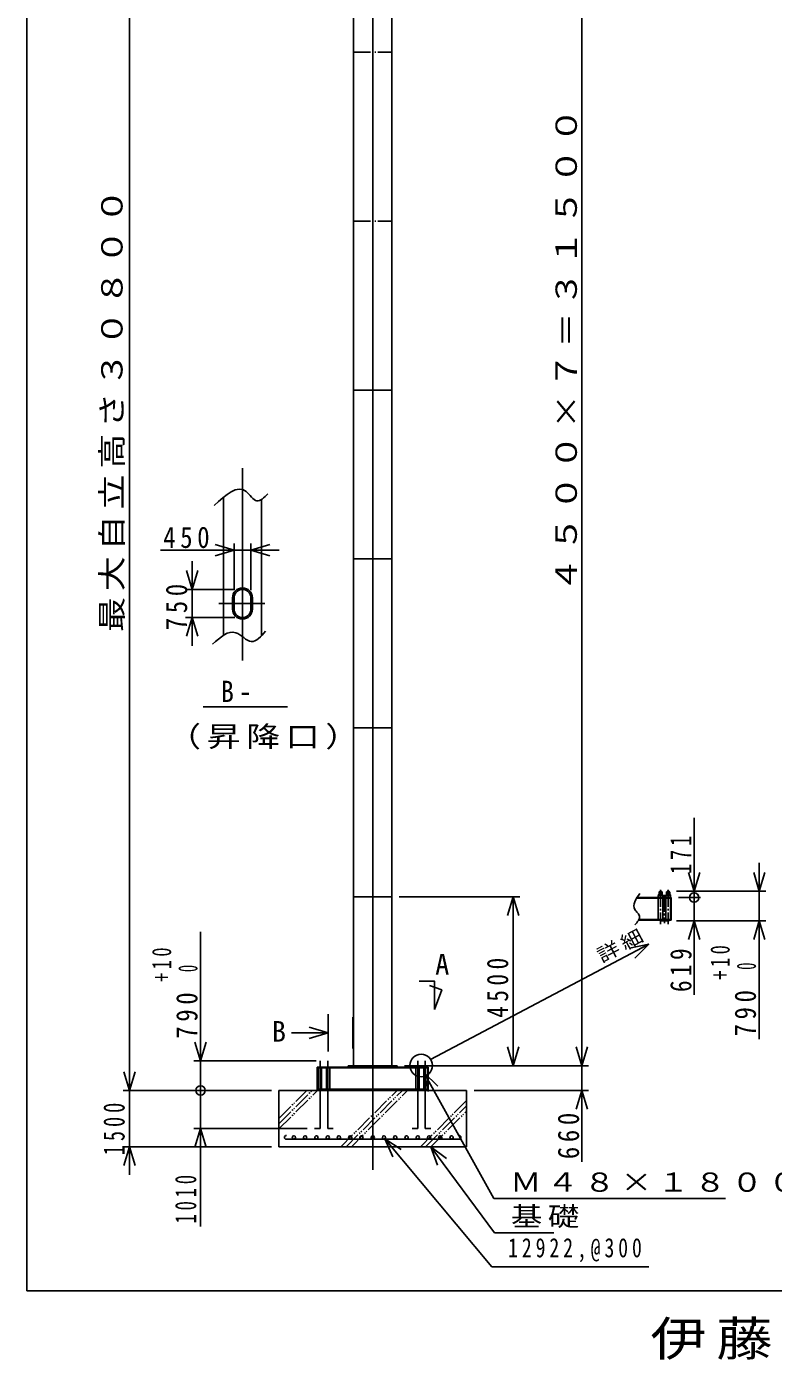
# Model space of a CAD drawing. Units: millimetres, scale not verified. Extents: x -22563 to 24712, y -35551 to 35551.
# Drawn here: x -22563 to -2673, y -35551 to -22 of the extents above; entities that cross this region are included whole.
import ezdxf
from ezdxf.enums import TextEntityAlignment as Align

# ---------------------------------------------------------------- set-up
doc = ezdxf.new("R2010")
doc.units = ezdxf.units.MM
doc.header["$LTSCALE"] = 50
doc.linetypes.add('CHAIN2', pattern=[12, 9, -1, 1, -1])
doc.linetypes.add('DOUBLE_CHAIN2', pattern=[12.8, 9, -1, 0.6, -0.6, 0.6, -1])
doc.layers.add('0-0_001', color=3, linetype='Continuous')
doc.layers.add('0-1_100', color=7, linetype='Continuous')
doc.styles.add('ＭＳ ゴシック', font='')
doc.styles.get('ＭＳ ゴシック').set_extended_font_data('MS Gothic')

msp = doc.modelspace()

# ---------------------------------------------------------------- linework, layer by layer
at = {"layer": '0-0_001'}
for p, q in [((-22562.88, 35550.99), (-22562.88, -33699.01)), ((-13852.24, -701.85), (-13852.24, 2008.15)), ((-12836.24, -701.85), (-12836.24, 2008.15)), ((-13852.24, -701.85), (-13852.24, -5201.85)), ((-12836.24, -701.85), (-12836.24, -5201.85)), ((-13852.24, -5201.85), (-13852.24, -9701.85)), ((-12836.24, -5201.85), (-12836.24, -9701.85)), ((-13852.24, -9701.85), (-12836.24, -9701.85)), ((-13852.24, -9701.85), (-13852.24, -14201.85)), ((-12836.24, -9701.85), (-12836.24, -14201.85)), ((-17321.64, -12559.46), (-17321.64, -16237.29)), ((-16305.64, -12617.67), (-16305.64, -16246.33)), ((-13852.24, -14201.85), (-12836.24, -14201.85)), ((-13852.24, -14201.85), (-13852.24, -18701.85)), ((-12836.24, -14201.85), (-12836.24, -18701.85)), ((-17078.64, -15237.92), (-17078.64, -15537.92)), ((-17038.64, -15237.92), (-17038.64, -15537.92)), ((-16588.64, -15237.92), (-16588.64, -15537.92)), ((-16548.64, -15237.92), (-16548.64, -15537.92)), ((-13852.24, -18701.85), (-12836.24, -18701.85)), ((-13852.24, -18701.85), (-13852.24, -23201.85)), ((-12836.24, -18701.85), (-12836.24, -23201.85)), ((-5710.78, -23071.09), (-5718.08, -23075.31)), ((-5718.08, -23075.31), (-5718.08, -23109.09)), ((-5710.78, -23071.09), (-5638.78, -23071.09)), ((-5698.78, -23051.09), (-5650.78, -23051.09)), ((-5698.78, -23051.09), (-5698.78, -23071.09)), ((-5696.43, -23081.63), (-5696.43, -23109.09)), ((-5653.13, -23081.63), (-5653.13, -23109.09)), ((-5650.78, -23051.09), (-5650.78, -23071.09)), ((-5631.47, -23075.31), (-5638.78, -23071.09)), ((-5631.47, -23075.31), (-5631.47, -23109.09)), ((-5518.08, -23075.31), (-5510.78, -23071.09)), ((-5518.08, -23075.31), (-5518.08, -23109.09)), ((-5438.78, -23071.09), (-5510.78, -23071.09)), ((-5450.78, -23051.09), (-5498.78, -23051.09)), ((-5498.78, -23051.09), (-5498.78, -23071.09)), ((-5496.43, -23081.63), (-5496.43, -23109.09)), ((-5453.13, -23081.63), (-5453.13, -23109.09)), ((-5450.78, -23051.09), (-5450.78, -23071.09)), ((-5438.78, -23071.09), (-5431.47, -23075.31)), ((-5431.47, -23075.31), (-5431.47, -23109.09)), ((-13852.24, -23201.85), (-12836.24, -23201.85)), ((-13852.24, -23201.85), (-13852.24, -27701.85)), ((-12836.24, -23201.85), (-12836.24, -27701.85)), ((-6316.57, -23239.09), (-5394.78, -23239.09)), ((-6305.43, -23222.09), (-5474.78, -23222.09)), ((-5737.28, -23239.09), (-5737.28, -23805.09)), ((-5710.78, -23109.09), (-5718.08, -23113.31)), ((-5718.08, -23109.09), (-5631.47, -23109.09)), ((-5718.08, -23113.31), (-5718.08, -23147.09)), ((-5718.08, -23147.09), (-5631.47, -23147.09)), ((-5710.78, -23109.09), (-5638.78, -23109.09)), ((-5696.43, -23119.63), (-5696.43, -23147.09)), ((-5674.78, -23239.09), (-5674.78, -23222.09)), ((-5653.13, -23119.63), (-5653.13, -23147.09)), ((-5631.47, -23113.31), (-5638.78, -23109.09)), ((-5631.47, -23113.31), (-5631.47, -23147.09)), ((-5614.78, -23147.09), (-5614.78, -23172.09)), ((-5612.28, -23172.09), (-5612.28, -23222.09)), ((-5612.28, -23239.09), (-5612.28, -23805.09)), ((-5537.28, -23172.09), (-5537.28, -23222.09)), ((-5537.28, -23222.09), (-5394.78, -23222.09)), ((-5537.28, -23239.09), (-5537.28, -23805.09)), ((-5534.78, -23147.09), (-5534.78, -23172.09)), ((-5431.47, -23109.09), (-5518.08, -23109.09)), ((-5518.08, -23113.31), (-5510.78, -23109.09)), ((-5518.08, -23113.31), (-5518.08, -23147.09)), ((-5431.47, -23147.09), (-5518.08, -23147.09)), ((-5438.78, -23109.09), (-5510.78, -23109.09)), ((-5496.43, -23119.63), (-5496.43, -23147.09)), ((-5474.78, -23239.09), (-5474.78, -23222.09)), ((-5474.78, -23239.09), (-5474.78, -23222.09)), ((-5453.13, -23119.63), (-5453.13, -23147.09)), ((-5438.78, -23109.09), (-5431.47, -23113.31)), ((-5431.47, -23113.31), (-5431.47, -23147.09)), ((-5412.28, -23239.09), (-5412.28, -23805.09)), ((-5394.78, -23222.09), (-5394.78, -23822.09)), ((-6259.08, -23822.09), (-5394.78, -23822.09)), ((-6250.14, -23805.09), (-5394.78, -23805.09)), ((-5699.78, -23822.09), (-5699.78, -23841.09)), ((-5699.78, -23841.09), (-5449.78, -23841.09)), ((-5674.78, -23822.09), (-5474.78, -23822.09)), ((-5449.78, -23822.09), (-5449.78, -23841.09)), ((-13872.24, -26411.85), (-13852.24, -26411.85)), ((-13872.24, -26411.85), (-13872.24, -27241.85)), ((-13872.24, -27241.85), (-13852.24, -27241.85)), ((-14744.24, -27571.85), (-14744.24, -29371.85)), ((-14544.24, -27571.85), (-14544.24, -29371.85)), ((-13994.24, -27701.85), (-12694.24, -27701.85)), ((-13994.24, -27701.85), (-13994.24, -27741.85)), ((-12694.24, -27701.85), (-12694.24, -27741.85)), ((-12144.24, -27571.85), (-12144.24, -29371.85)), ((-11944.24, -27571.85), (-11944.24, -29371.85)), ((-14824.24, -27741.85), (-11864.24, -27741.85)), ((-14824.24, -27741.85), (-14824.24, -28341.85)), ((-14824.24, -27758.85), (-11864.24, -27758.85)), ((-11864.24, -27758.85), (-14824.24, -27758.85)), ((-14799.24, -27758.85), (-14799.24, -28324.85)), ((-14709.24, -27758.85), (-14709.24, -28324.85)), ((-14579.24, -27758.85), (-14579.24, -28324.85)), ((-14489.24, -27758.85), (-14489.24, -28324.85)), ((-12199.24, -27758.85), (-12199.24, -28324.85)), ((-12109.24, -27758.85), (-12109.24, -28324.85)), ((-11979.24, -27758.85), (-11979.24, -28324.85)), ((-11889.24, -27758.85), (-11889.24, -28324.85)), ((-11864.24, -27741.85), (-11864.24, -28341.85)), ((-15844.24, -28361.85), (-15844.24, -29861.85)), ((-15844.24, -28361.85), (-10844.24, -28361.85)), ((-14824.24, -28324.85), (-11864.24, -28324.85)), ((-11864.24, -28324.85), (-14824.24, -28324.85)), ((-14824.24, -28341.85), (-11864.24, -28341.85)), ((-11864.24, -28341.85), (-14824.24, -28341.85)), ((-14769.24, -28341.85), (-14769.24, -28361.85)), ((-14519.24, -28341.85), (-14519.24, -28361.85)), ((-12169.24, -28341.85), (-12169.24, -28361.85)), ((-11919.24, -28341.85), (-11919.24, -28361.85)), ((-10844.24, -28361.85), (-10844.24, -29861.85)), ((-14744.24, -29371.85), (-14894.24, -29371.85)), ((-14394.24, -29371.85), (-14544.24, -29371.85)), ((-12294.24, -29371.85), (-12144.24, -29371.85)), ((-11944.24, -29371.85), (-11794.24, -29371.85)), ((-15644.24, -29661.85), (-11044.24, -29661.85)), ((-15844.24, -29861.85), (-10844.24, -29861.85)), ((-22562.88, -33699.01), (22437.12, -33699.01))]:
    msp.add_line(p, q, dxfattribs=at)
at = {"layer": '0-0_001', "linetype": 'DOUBLE_CHAIN2'}
for p, q in [((-13852.24, -701.85), (-12836.24, -701.85)), ((-13852.24, -5201.85), (-12836.24, -5201.85)), ((-15844.24, -29387.84), (-14818.25, -28361.85)), ((-15844.24, -29246.42), (-14959.67, -28361.85)), ((-15844.24, -29105), (-15101.09, -28361.85)), ((-14196.93, -29861.85), (-12696.93, -28361.85)), ((-14055.51, -29861.85), (-12555.51, -28361.85)), ((-13914.09, -29861.85), (-12414.09, -28361.85)), ((-12075.61, -29861.85), (-10844.24, -28630.48)), ((-11934.19, -29861.85), (-10844.24, -28771.91)), ((-11792.77, -29861.85), (-10844.24, -28913.33))]:
    msp.add_line(p, q, dxfattribs=at)
at = {"layer": '0-0_001', "linetype": 'CHAIN2'}
for p, q in [((-5674.78, -23020.72), (-5674.78, -23932.68)), ((-5474.78, -23020.72), (-5474.78, -23932.68)), ((-5574.78, -23149.51), (-5574.78, -23907.72))]:
    msp.add_line(p, q, dxfattribs=at)
at = {"layer": '0-0_001'}
for points in [[(-17565.06, -12773.94), (-17450.03, -12669.76), (-17335.8, -12571.12), (-17223.16, -12483.56), (-17112.9, -12412.63), (-17005.82, -12363.88), (-16902.71, -12342.84), (-16804.37, -12355.05), (-16711.59, -12406.06), (-16675.84, -12438.43), (-16640.85, -12475.5), (-16606.37, -12514.78), (-16572.11, -12553.74), (-16537.82, -12589.88), (-16503.21, -12620.68), (-16468.03, -12643.63), (-16432, -12656.22), (-16397.35, -12656.96), (-16361.84, -12647.85), (-16325.6, -12630.27), (-16288.76, -12605.66), (-16251.42, -12575.41), (-16213.72, -12540.93), (-16175.77, -12503.63), (-16137.7, -12464.92)], [(-17609.2, -16476.11), (-17531.66, -16405.22), (-17454.14, -16337.4), (-17376.68, -16275.72), (-17299.3, -16223.27), (-17222.03, -16183.1), (-17144.91, -16158.3), (-17067.94, -16151.94), (-16991.17, -16167.1), (-16938.59, -16190.83), (-16886.18, -16222.85), (-16834, -16259.81), (-16782.14, -16298.39), (-16730.66, -16335.28), (-16679.62, -16367.15), (-16629.1, -16390.68), (-16579.15, -16402.54), (-16529.91, -16400.28), (-16481.23, -16384.95), (-16433.05, -16358.41), (-16385.26, -16322.53), (-16337.8, -16279.17), (-16290.59, -16230.21), (-16243.54, -16177.52), (-16196.56, -16122.95)], [(-6225.78, -23114.22), (-6267.66, -23168.89), (-6306.26, -23223.69), (-6339.62, -23278.4), (-6365.77, -23332.81), (-6382.75, -23386.68), (-6388.61, -23439.8), (-6381.37, -23491.95), (-6359.09, -23542.89), (-6343.23, -23566.22), (-6324.92, -23589.33), (-6305.42, -23612.32), (-6285.98, -23635.3), (-6267.86, -23658.36), (-6252.32, -23681.59), (-6240.61, -23705.09), (-6233.98, -23728.96), (-6233.58, -23755.24), (-6239.66, -23782), (-6251.29, -23809.17), (-6267.54, -23836.67), (-6287.51, -23864.45), (-6310.24, -23892.43), (-6334.83, -23920.54), (-6360.34, -23948.73)], [(-5612.28, -23172.09), (-5737.28, -23172.09), (-5737.28, -23222.09)], [(-5614.78, -23147.09), (-5734.78, -23147.09), (-5734.78, -23172.09)], [(-5537.28, -23172.09), (-5412.28, -23172.09), (-5412.28, -23222.09)], [(-5534.78, -23147.09), (-5414.78, -23147.09), (-5414.78, -23172.09)], [(-11864.24, -27741.85), (-14824.24, -27741.85), (-14824.24, -28341.85)]]:
    msp.add_lwpolyline(points, dxfattribs=at)
for centre in [(-15444.24, -29611.85), (-15144.24, -29611.85), (-14844.24, -29611.85), (-14544.24, -29611.85), (-14244.24, -29611.85), (-13944.24, -29611.85), (-13644.24, -29611.85), (-13344.24, -29611.85), (-13044.24, -29611.85), (-12744.24, -29611.85), (-12444.24, -29611.85), (-12144.24, -29611.85), (-11844.24, -29611.85), (-11544.24, -29611.85), (-11244.24, -29611.85)]:
    msp.add_circle(centre, 44, dxfattribs=at)
for centre, radius, start, end in [((-16813.64, -15237.92), 265, 0, 180), ((-16813.64, -15237.92), 225, 0, 180), ((-16813.64, -15537.92), 265, 180, 0), ((-16813.64, -15537.92), 225, 180, 0), ((-5707.25, -23081.92), 10.83, 1.53834, 178.46166), ((-5674.78, -23098.6), 27.51, 38.09077, 141.90923), ((-5642.3, -23081.92), 10.83, 1.53834, 178.46166), ((-5507.25, -23081.92), 10.83, 1.53834, 178.46166), ((-5474.78, -23098.6), 27.51, 38.09077, 141.90923), ((-5442.3, -23081.92), 10.83, 1.53834, 178.46166), ((-5707.25, -23119.92), 10.83, 1.53834, 178.46166), ((-5674.78, -23136.6), 27.51, 38.09077, 141.90923), ((-5642.3, -23119.92), 10.83, 1.53834, 178.46166), ((-5507.25, -23119.92), 10.83, 1.53834, 178.46166), ((-5474.78, -23136.6), 27.51, 38.09077, 141.90923), ((-5442.3, -23119.92), 10.83, 1.53834, 178.46166), ((-15644.24, -29611.85), 50, 90, 270), ((-11044.24, -29611.85), 50, 270, 90)]:
    msp.add_arc(centre, radius, start, end, dxfattribs=at)
at = {"layer": '0-1_100'}
for p, q in [((-13344.24, 5112.71), (-13344.24, -30472.06)), ((-7771.8, 3798.15), (-7771.8, -27701.85)), ((-19820.69, 2438.15), (-19820.69, -28361.85)), ((-16813.64, -11782.02), (-16813.64, -16902.94)), ((-17038.64, -15037.92), (-17038.64, -13794.37)), ((-16588.64, -15037.92), (-16588.64, -13794.37)), ((-19001.03, -13969.37), (-15838.64, -13969.37)), ((-18155.15, -14262.92), (-18155.15, -16512.92)), ((-17013.64, -15012.92), (-18330.15, -15012.92)), ((-17441.74, -15387.92), (-16214.23, -15387.92)), ((-17013.64, -15762.92), (-18330.15, -15762.92)), ((-17865.11, -18139.84), (-15615.11, -18139.84)), ((-4784.73, -21094.61), (-4784.73, -23222.09)), ((-3045.53, -22301.09), (-3045.53, -26997.43)), ((-4784.73, -23051.09), (-4934.73, -22551.09)), ((-4634.73, -22551.09), (-4784.73, -23051.09)), ((-5250.78, -23051.09), (-2870.53, -23051.09)), ((-5250.78, -23051.09), (-4609.73, -23051.09)), ((-12636.24, -23201.85), (-9428.28, -23201.85)), ((-9603.28, -27701.85), (-9603.28, -23201.85)), ((-5194.78, -23222.09), (-4609.73, -23222.09)), ((-5194.78, -23222.09), (-4609.73, -23222.09)), ((-4784.73, -23222.09), (-4784.73, -25814.32)), ((-17931.48, -24133.27), (-17931.48, -28361.85)), ((-5249.78, -23841.09), (-2870.53, -23841.09)), ((-5249.78, -23841.09), (-4609.73, -23841.09)), ((-4784.73, -23841.09), (-4934.73, -24341.09)), ((-4634.73, -24341.09), (-4784.73, -23841.09)), ((-5988.85, -24467.6), (-11801.14, -27532.99)), ((-5988.85, -24467.6), (-6501.09, -24568.17)), ((-6361.14, -24833.53), (-5988.85, -24467.6)), ((-14534.87, -26326.85), (-14534.87, -27326.85)), ((-15511.94, -26826.85), (-14534.87, -26826.85)), ((-7771.8, -26951.85), (-7771.8, -30266.51)), ((-19820.69, -27611.85), (-19820.69, -30611.85)), ((-14850.51, -27571.85), (-18106.48, -27571.85)), ((-12494.24, -27701.85), (-7596.8, -27701.85)), ((-12494.24, -27701.85), (-7596.8, -27701.85)), ((-12494.24, -27701.85), (-9428.28, -27701.85)), ((-11979.24, -27883.27), (-10122.35, -31242.07)), ((-16044.24, -28361.85), (-19995.69, -28361.85)), ((-16044.24, -28361.85), (-19995.69, -28361.85)), ((-16044.24, -28361.85), (-18106.48, -28361.85)), ((-16044.24, -28361.85), (-18106.48, -28361.85)), ((-17931.48, -28361.85), (-17931.48, -31983.48)), ((-10644.24, -28361.85), (-7596.8, -28361.85)), ((-15094.24, -29371.85), (-18106.48, -29371.85)), ((-13017.64, -29646.9), (-10171.6, -33064.33)), ((-13017.64, -29646.9), (-12812.93, -30127.11)), ((-12582.4, -29935.12), (-13017.64, -29646.9)), ((-16044.24, -29861.85), (-19995.69, -29861.85)), ((-11792.77, -29861.85), (-10097.73, -32153.2)), ((-11792.77, -29861.85), (-11616, -30353.03)), ((-11374.82, -30174.62), (-11792.77, -29861.85)), ((-10122.35, -31242.07), (-3942.85, -31242.07)), ((-10097.73, -32153.2), (-8518.23, -32153.2)), ((-10171.6, -33064.33), (-5987.1, -33064.33))]:
    msp.add_line(p, q, dxfattribs=at)
for points in [[(-17538.64, -13819.37), (-17038.64, -13969.37), (-17538.64, -14119.37)], [(-16088.64, -13819.37), (-16588.64, -13969.37), (-16088.64, -14119.37)], [(-18005.15, -14512.92), (-18155.15, -15012.92), (-18305.15, -14512.92)], [(-18005.15, -16262.92), (-18155.15, -15762.92), (-18305.15, -16262.92)], [(-2895.53, -22551.09), (-3045.53, -23051.09), (-3195.53, -22551.09)], [(-9753.28, -23701.85), (-9603.28, -23201.85), (-9453.28, -23701.85)], [(-2895.53, -24341.09), (-3045.53, -23841.09), (-3195.53, -24341.09)], [(-12106.47, -25453.63), (-11696.69, -25453.63), (-11696.69, -26204.88)], [(-11696.69, -26204.88), (-11506.46, -25682.22), (-11835.56, -25562.44)], [(-15034.87, -26676.85), (-14534.87, -26826.85), (-15034.87, -26976.85)], [(-17781.48, -27071.85), (-17931.48, -27571.85), (-18081.48, -27071.85)], [(-9753.28, -27201.85), (-9603.28, -27701.85), (-9453.28, -27201.85)], [(-7621.8, -27201.85), (-7771.8, -27701.85), (-7921.8, -27201.85)], [(-7621.8, -27201.85), (-7771.8, -27701.85), (-7921.8, -27201.85)], [(-19670.69, -27861.85), (-19820.69, -28361.85), (-19970.69, -27861.85)], [(-19670.69, -27861.85), (-19820.69, -28361.85), (-19970.69, -27861.85)], [(-11606.05, -28248.28), (-11979.24, -27883.27), (-11868.6, -28393.42)], [(-7621.8, -28861.85), (-7771.8, -28361.85), (-7921.8, -28861.85)], [(-17781.48, -29871.85), (-17931.48, -29371.85), (-18081.48, -29871.85)], [(-19670.69, -30361.85), (-19820.69, -29861.85), (-19970.69, -30361.85)]]:
    msp.add_lwpolyline(points, dxfattribs=at)
for centre, radius in [((-4784.73, -23222.09), 125), ((-4784.73, -23222.09), 125), ((-12052.29, -27697.09), 300), ((-17931.48, -28361.85), 125), ((-17931.48, -28361.85), 125)]:
    msp.add_circle(centre, radius, dxfattribs=at)

# ---------------------------------------------------------------- texts
at = {"layer": '0-0_001', "color": 7, "insert": (-5947.38, -35550.99), "char_height": 916.4, "attachment_point": 7, "style": 'ＭＳ ゴシック'}
msp.add_mtext('\\T1.17;\\W1.2;伊藤忠建機（株）', dxfattribs=at)
at = {"layer": '0-1_100', "style": 'ＭＳ ゴシック'}
for s, p in [('A', (-11679.57, -25437.87)), ('B', (-16029.05, -27227.58))]:
    msp.add_text(s, height=549.9, dxfattribs=at).set_placement(p, align=Align.BOTTOM_LEFT)
at = {"layer": '0-1_100', "attachment_point": 7, "style": 'ＭＳ ゴシック'}
for s, insert, char_height, rotation in [('\\T1.17;\\W1.2;４５００×７＝３１５００', (-7896.8, -15089.35), 568.2, 90), ('\\T1.17;\\W1.2;最大自立高さ３０８００', (-19945.69, -16149.35), 568.2, 90), ('\\T1.38;\\W0.85;750', (-18280.15, -16100.42), 568.2, 90), ('\\T1.38;\\W0.7;171', (-4855.51, -22594.61), 568.2, 90), ('\\T1.17;\\W1.2;詳細', (-7228.32, -25001.26), 366.6, 27.807), ('\\T1.38;\\W0.7;+10', (-18704.83, -25470.77), 513.2, 90), ('\\T1.39;\\W0.8;4500', (-9728.28, -26426.85), 568.2, 90), ('\\T1.38;\\W0.8;619', (-4845.4, -25739.32), 568.2, 90), ('\\T1.38;\\W0.7;+10', (-3828.37, -25409.93), 513.2, 90), ('\\T1.37;\\W0.55;\\~0', (-18004.83, -25470.77), 513.2, 90), ('\\T1.37;\\W0.55;\\~0', (-3128.37, -25409.93), 513.2, 90), ('\\T1.38;\\W0.85;790', (-18004.83, -26983.27), 568.2, 90), ('\\T1.38;\\W0.85;790', (-3128.37, -26922.43), 568.2, 90), ('\\T1.39;\\W0.7;1500', (-19945.69, -30086.85), 568.2, 90), ('\\T1.38;\\W0.85;660', (-7840.2, -30191.51), 568.2, 90), ('\\T1.39;\\W0.65;1010', (-18036.1, -31908.48), 568.2, 90)]:
    msp.add_mtext(s, dxfattribs=dict(at, insert=insert, char_height=char_height, rotation=rotation))
for s, insert, char_height in [('\\T1.38;\\W0.85;450', (-18926.03, -13917.83), 568.2), ('\\T1.37;\\W0.9;B-', (-17390.11, -18014.84), 568.2), ('\\T1.17;\\W1.2;（昇降口）', (-18819.17, -19279.71), 549.9), ('\\T1.17;\\W1.2;Ｍ４８×１８００－１６本', (-9687.85, -31117.07), 513.2), ('\\T1.17;\\W1.2;基礎', (-9663.23, -32028.2), 513.2), ('\\T1.4;\\W0.75;12922,@300', (-9737.1, -32939.33), 513.2)]:
    msp.add_mtext(s, dxfattribs=dict(at, insert=insert, char_height=char_height))

doc.saveas('drawing.dxf')
